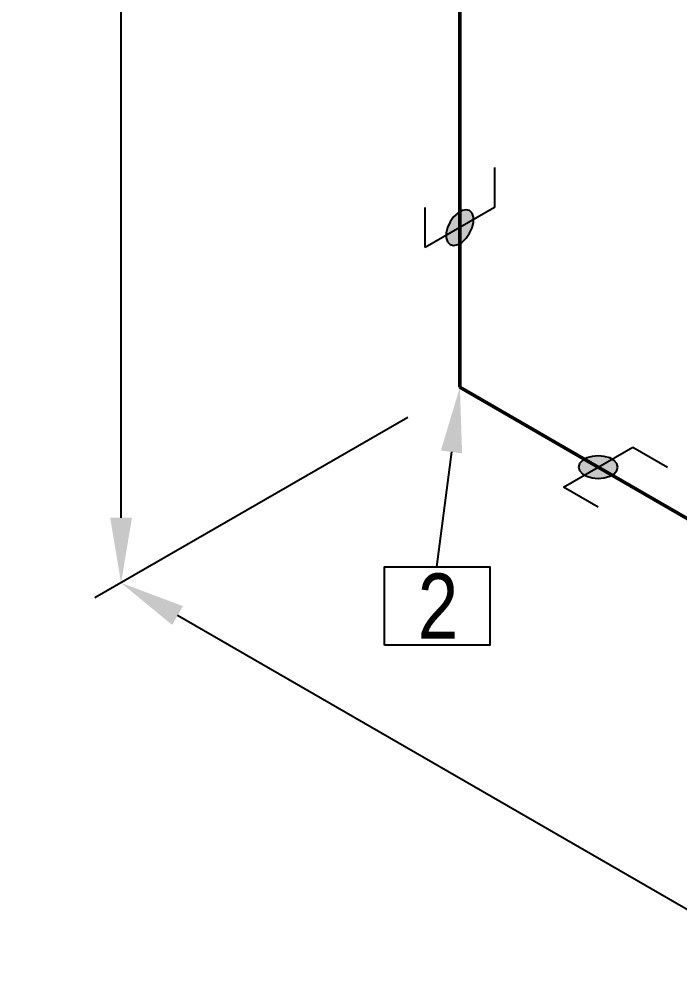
# Model space of a CAD drawing. Header units: millimetres. Extents: x 0 to 594, y 0 to 420.
# Drawn here: x 144 to 169.33, y 173.28 to 210 of the extents above; entities that cross this region are included whole.
import ezdxf
from ezdxf import colors
from ezdxf.entities.mleader import LeaderData, LeaderLine
from ezdxf.enums import TextEntityAlignment as Align
from ezdxf.math import Vec2, Vec3

# ---------------------------------------------------------------- set-up
doc = ezdxf.new("R2010")
doc.units = ezdxf.units.MM
doc.header["$LTSCALE"] = 0.25
for name, color, linetype in [('용접', 1, 'Continuous'), ('주석', 7, 'Continuous'), ('치수', 1, 'Continuous')]:
    doc.layers.add(name, color=color, linetype=linetype)
doc.layers.add('파이프 작은 보어', color=30, linetype='Continuous', lineweight=50)
doc.styles.add('AdskIsoAnnotation', font='arial.ttf', dxfattribs={"width": 0.8, "height": 1})
doc.styles.add('AdskIsoMetric', font='arial.ttf', dxfattribs={"width": 0.8, "height": 2.5})
doc.styles.add('AdskIsoMetric-30', font='arial.ttf', dxfattribs={"width": 0.8, "height": 2.5})
doc.styles.add('AdskIsoMetric30', font='arial.ttf', dxfattribs={"width": 0.8, "oblique": 30, "height": 2.5})
doc.styles.get("Standard").update_dxf_attribs({"font": 'arial.ttf'})
doc.dimstyles.new('AdskIsoMetric', dxfattribs={"dimtxt": 2.5, "dimasz": 2.5, "dimexe": 1, "dimexo": 2, "dimgap": 0.8, "dimtad": 1, "dimdec": 0, "dimrnd": 1, "dimzin": 0, "dimdsep": 46, "dimtxsty": 'AdskIsoMetric', "dimcen": 0, "dimclrt": 7, "dimadec": 0, "dimazin": 0, "dimtfac": 1, "dimtdec": 0, "dimtmove": 1, "dimatfit": 3, "dimfxl": 0, "dimfrac": 2, "dimtolj": 1, "dimtzin": 0, "dimarcsym": 0})

# ---------------------------------------------------------------- blocks, each defined once
blk = doc.blocks.new('*D26')
at = {"layer": 'Defpoints', "color": 0}
for p in [(160.895, 346.158), (147.904, 338.658), (160.895, 195.886)]:
    blk.add_point(p, dxfattribs=at)
at = {"layer": '치수', "color": 0, "lineweight": -2}
for p, q in [((158.895, 345.004), (146.904, 338.081)), ((147.904, 190.886), (147.904, 336.158)), ((158.895, 194.732), (146.904, 187.809))]:
    blk.add_line(p, q, dxfattribs=at)
at = {"layer": '치수', "color": 0}
for points in [[(147.487, 336.158), (148.321, 336.158), (147.904, 338.658)], [(147.487, 190.886), (148.321, 190.886), (147.904, 188.386)]]:
    blk.add_solid(points, dxfattribs=at)
at = {"layer": '치수', "color": 7, "insert": (145.638, 262.214), "char_height": 2.5, "attachment_point": 5, "rotation": 90, "style": 'AdskIsoMetric-30'}
blk.add_mtext('\\A1;4429', dxfattribs=at)
blk = doc.blocks.new('*D27')
at = {"layer": 'Defpoints', "color": 0}
for p in [(160.895, 195.886), (147.904, 188.386), (324.377, 101.5)]:
    blk.add_point(p, dxfattribs=at)
at = {"layer": '치수', "color": 0, "lineweight": -2}
for p, q in [((158.895, 194.732), (146.904, 187.809)), ((309.222, 95.25), (150.069, 187.136)), ((322.377, 100.345), (310.387, 93.422))]:
    blk.add_line(p, q, dxfattribs=at)
at = {"layer": '치수', "color": 0}
for points in [[(150.278, 187.497), (149.861, 186.776), (147.904, 188.386)], [(309.43, 95.61), (309.014, 94.889), (311.387, 94)]]:
    blk.add_solid(points, dxfattribs=at)
at = {"layer": '치수', "color": 7, "insert": (231.912, 142.501), "char_height": 2.5, "attachment_point": 5, "rotation": 330, "style": 'AdskIsoMetric30'}
blk.add_mtext('\\A1;1090', dxfattribs=at)
blk = doc.blocks.new('엘보우-1-Iso2DSkew90')
at = {"color": 0, "linetype": 'ByBlock', "lineweight": -2, "extrusion": (0.707107, 0.408248, -0.57735)}
for p, q in [((0, 0), (0, 6.124)), ((0, 0), (0, 0)), ((5.303, -3.062), (0, 0))]:
    blk.add_line(p, q, dxfattribs=at)
blk = doc.blocks.new('SocketWeld-1-IsoLeft')
blk.add_hatch(color=256).paths.add_polyline_path([(-0.0294, -0.0234), (-0.0291, -0.0234), (-0.0288, -0.0235), (-0.0285, -0.0236), (-0.0283, -0.0237), (-0.028, -0.0238), (-0.0277, -0.0239), (-0.0274, -0.0239), (-0.0271, -0.024), (-0.0268, -0.0241), (-0.0265, -0.0242), (-0.0263, -0.0243), (-0.026, -0.0244), (-0.0257, -0.0244), (-0.0254, -0.0245), (-0.0251, -0.0246), (-0.0248, -0.0247), (-0.0246, -0.0248), (-0.0243, -0.0249), (-0.024, -0.0249), (-0.0237, -0.025), (-0.0234, -0.0251), (-0.0231, -0.0252), (-0.0228, -0.0253), (-0.0226, -0.0254), (-0.0223, -0.0254), (-0.022, -0.0255), (-0.0217, -0.0256), (-0.0214, -0.0257), (-0.0211, -0.0258), (-0.0209, -0.0259), (-0.0206, -0.0259), (-0.0203, -0.026), (-0.02, -0.0261), (-0.0197, -0.0262), (-0.0194, -0.0263), (-0.0191, -0.0264), (-0.0189, -0.0265), (-0.0186, -0.0265), (-0.0183, -0.0266), (-0.018, -0.0267), (-0.0177, -0.0268), (-0.0174, -0.0269), (-0.0172, -0.027), (-0.0169, -0.027), (-0.0166, -0.0271), (-0.0163, -0.0272), (-0.016, -0.0273), (-0.0157, -0.0274), (-0.0155, -0.0275), (-0.0155, -0.0275), (-0.0151, -0.0275), (-0.0148, -0.0275), (-0.0145, -0.0275), (-0.0142, -0.0276), (-0.0139, -0.0276), (-0.0136, -0.0276), (-0.0132, -0.0277), (-0.0129, -0.0277), (-0.0126, -0.0277), (-0.0123, -0.0277), (-0.012, -0.0278), (-0.0117, -0.0278), (-0.0114, -0.0278), (-0.011, -0.0279), (-0.0107, -0.0279), (-0.0104, -0.0279), (-0.0101, -0.0279), (-0.0098, -0.028), (-0.0095, -0.028), (-0.0091, -0.028), (-0.0088, -0.0281), (-0.0085, -0.0281), (-0.0082, -0.0281), (-0.0079, -0.0281), (-0.0076, -0.0282), (-0.0073, -0.0282), (-0.0069, -0.0282), (-0.0066, -0.0283), (-0.0063, -0.0283), (-0.006, -0.0283), (-0.0057, -0.0283), (-0.0054, -0.0284), (-0.005, -0.0284), (-0.0047, -0.0284), (-0.0044, -0.0285), (-0.0041, -0.0285), (-0.0038, -0.0285), (-0.0035, -0.0286), (-0.0032, -0.0286), (-0.0028, -0.0286), (-0.0025, -0.0286), (-0.0022, -0.0287), (-0.0019, -0.0287), (-0.0016, -0.0287), (-0.0013, -0.0288), (-0.0009, -0.0288), (-0.0006, -0.0288), (-0.0003, -0.0288), (0, -0.0289), (0, -0.0289), (0.0003, -0.0288), (0.0006, -0.0288), (0.0009, -0.0288), (0.0013, -0.0288), (0.0016, -0.0287), (0.0019, -0.0287), (0.0022, -0.0287), (0.0025, -0.0286), (0.0028, -0.0286), (0.0032, -0.0286), (0.0035, -0.0286), (0.0038, -0.0285), (0.0041, -0.0285), (0.0044, -0.0285), (0.0047, -0.0284), (0.005, -0.0284), (0.0054, -0.0284), (0.0057, -0.0283), (0.006, -0.0283), (0.0063, -0.0283), (0.0066, -0.0283), (0.0069, -0.0282), (0.0073, -0.0282), (0.0076, -0.0282), (0.0079, -0.0281), (0.0082, -0.0281), (0.0085, -0.0281), (0.0088, -0.0281), (0.0091, -0.028), (0.0095, -0.028), (0.0098, -0.028), (0.0101, -0.0279), (0.0104, -0.0279), (0.0107, -0.0279), (0.011, -0.0279), (0.0114, -0.0278), (0.0117, -0.0278), (0.012, -0.0278), (0.0123, -0.0277), (0.0126, -0.0277), (0.0129, -0.0277), (0.0132, -0.0277), (0.0136, -0.0276), (0.0139, -0.0276), (0.0142, -0.0276), (0.0145, -0.0275), (0.0148, -0.0275), (0.0151, -0.0275), (0.0155, -0.0275), (0.0155, -0.0275), (0.0157, -0.0274), (0.016, -0.0273), (0.0163, -0.0272), (0.0166, -0.0271), (0.0169, -0.027), (0.0172, -0.027), (0.0174, -0.0269), (0.0177, -0.0268), (0.018, -0.0267), (0.0183, -0.0266), (0.0186, -0.0265), (0.0189, -0.0265), (0.0191, -0.0264), (0.0194, -0.0263), (0.0197, -0.0262), (0.02, -0.0261), (0.0203, -0.026), (0.0206, -0.0259), (0.0209, -0.0259), (0.0211, -0.0258), (0.0214, -0.0257), (0.0217, -0.0256), (0.022, -0.0255), (0.0223, -0.0254), (0.0226, -0.0254), (0.0228, -0.0253), (0.0231, -0.0252), (0.0234, -0.0251), (0.0237, -0.025), (0.024, -0.0249), (0.0243, -0.0249), (0.0246, -0.0248), (0.0248, -0.0247), (0.0251, -0.0246), (0.0254, -0.0245), (0.0257, -0.0244), (0.026, -0.0244), (0.0263, -0.0243), (0.0265, -0.0242), (0.0268, -0.0241), (0.0271, -0.024), (0.0274, -0.0239), (0.0277, -0.0239), (0.028, -0.0238), (0.0283, -0.0237), (0.0285, -0.0236), (0.0288, -0.0235), (0.0291, -0.0234), (0.0294, -0.0234), (0.0294, -0.0234), (0.0296, -0.0232), (0.0298, -0.0231), (0.0301, -0.023), (0.0303, -0.0228), (0.0305, -0.0227), (0.0307, -0.0226), (0.031, -0.0224), (0.0312, -0.0223), (0.0314, -0.0222), (0.0316, -0.0221), (0.0319, -0.0219), (0.0321, -0.0218), (0.0323, -0.0217), (0.0325, -0.0215), (0.0328, -0.0214), (0.033, -0.0213), (0.0332, -0.0211), (0.0335, -0.021), (0.0337, -0.0209), (0.0339, -0.0207), (0.0341, -0.0206), (0.0344, -0.0205), (0.0346, -0.0204), (0.0348, -0.0202), (0.035, -0.0201), (0.0353, -0.02), (0.0355, -0.0198), (0.0357, -0.0197), (0.0359, -0.0196), (0.0362, -0.0194), (0.0364, -0.0193), (0.0366, -0.0192), (0.0368, -0.0191), (0.0371, -0.0189), (0.0373, -0.0188), (0.0375, -0.0187), (0.0377, -0.0185), (0.038, -0.0184), (0.0382, -0.0183), (0.0384, -0.0181), (0.0386, -0.018), (0.0389, -0.0179), (0.0391, -0.0177), (0.0393, -0.0176), (0.0395, -0.0175), (0.0398, -0.0174), (0.04, -0.0172), (0.0402, -0.0171), (0.0405, -0.017), (0.0405, -0.017), (0.0406, -0.0168), (0.0407, -0.0166), (0.0409, -0.0165), (0.041, -0.0163), (0.0412, -0.0161), (0.0413, -0.016), (0.0415, -0.0158), (0.0416, -0.0157), (0.0418, -0.0155), (0.0419, -0.0153), (0.042, -0.0152), (0.0422, -0.015), (0.0423, -0.0148), (0.0425, -0.0147), (0.0426, -0.0145), (0.0428, -0.0143), (0.0429, -0.0142), (0.0431, -0.014), (0.0432, -0.0138), (0.0433, -0.0137), (0.0435, -0.0135), (0.0436, -0.0134), (0.0438, -0.0132), (0.0439, -0.013), (0.0441, -0.0129), (0.0442, -0.0127), (0.0444, -0.0125), (0.0445, -0.0124), (0.0447, -0.0122), (0.0448, -0.012), (0.0449, -0.0119), (0.0451, -0.0117), (0.0452, -0.0115), (0.0454, -0.0114), (0.0455, -0.0112), (0.0457, -0.0111), (0.0458, -0.0109), (0.046, -0.0107), (0.0461, -0.0106), (0.0462, -0.0104), (0.0464, -0.0102), (0.0465, -0.0101), (0.0467, -0.0099), (0.0468, -0.0097), (0.047, -0.0096), (0.0471, -0.0094), (0.0473, -0.0092), (0.0474, -0.0091), (0.0476, -0.0089), (0.0476, -0.0089), (0.0476, -0.0087), (0.0477, -0.0086), (0.0477, -0.0084), (0.0478, -0.0082), (0.0478, -0.008), (0.0479, -0.0078), (0.0479, -0.0076), (0.048, -0.0075), (0.048, -0.0073), (0.0481, -0.0071), (0.0481, -0.0069), (0.0482, -0.0067), (0.0482, -0.0066), (0.0483, -0.0064), (0.0483, -0.0062), (0.0484, -0.006), (0.0484, -0.0058), (0.0485, -0.0056), (0.0485, -0.0055), (0.0486, -0.0053), (0.0486, -0.0051), (0.0487, -0.0049), (0.0487, -0.0047), (0.0488, -0.0046), (0.0488, -0.0044), (0.0489, -0.0042), (0.0489, -0.004), (0.049, -0.0038), (0.049, -0.0036), (0.0491, -0.0035), (0.0491, -0.0033), (0.0492, -0.0031), (0.0492, -0.0029), (0.0493, -0.0027), (0.0493, -0.0025), (0.0494, -0.0024), (0.0494, -0.0022), (0.0495, -0.002), (0.0495, -0.0018), (0.0496, -0.0016), (0.0496, -0.0015), (0.0497, -0.0013), (0.0497, -0.0011), (0.0498, -0.0009), (0.0498, -0.0007), (0.0499, -0.0005), (0.0499, -0.0004), (0.05, -0.0002), (0.05, 0), (0.05, 0), (0.05, 0.0002), (0.0499, 0.0004), (0.0499, 0.0005), (0.0498, 0.0007), (0.0498, 0.0009), (0.0497, 0.0011), (0.0497, 0.0013), (0.0496, 0.0015), (0.0496, 0.0016), (0.0495, 0.0018), (0.0495, 0.002), (0.0494, 0.0022), (0.0494, 0.0024), (0.0493, 0.0025), (0.0493, 0.0027), (0.0492, 0.0029), (0.0492, 0.0031), (0.0491, 0.0033), (0.0491, 0.0035), (0.049, 0.0036), (0.049, 0.0038), (0.0489, 0.004), (0.0489, 0.0042), (0.0488, 0.0044), (0.0488, 0.0046), (0.0487, 0.0047), (0.0487, 0.0049), (0.0486, 0.0051), (0.0486, 0.0053), (0.0485, 0.0055), (0.0485, 0.0056), (0.0484, 0.0058), (0.0484, 0.006), (0.0483, 0.0062), (0.0483, 0.0064), (0.0482, 0.0066), (0.0482, 0.0067), (0.0481, 0.0069), (0.0481, 0.0071), (0.048, 0.0073), (0.048, 0.0075), (0.0479, 0.0076), (0.0479, 0.0078), (0.0478, 0.008), (0.0478, 0.0082), (0.0477, 0.0084), (0.0477, 0.0086), (0.0476, 0.0087), (0.0476, 0.0089), (0.0476, 0.0089), (0.0474, 0.0091), (0.0473, 0.0092), (0.0471, 0.0094), (0.047, 0.0096), (0.0468, 0.0097), (0.0467, 0.0099), (0.0465, 0.0101), (0.0464, 0.0102), (0.0462, 0.0104), (0.0461, 0.0106), (0.046, 0.0107), (0.0458, 0.0109), (0.0457, 0.0111), (0.0455, 0.0112), (0.0454, 0.0114), (0.0452, 0.0115), (0.0451, 0.0117), (0.0449, 0.0119), (0.0448, 0.012), (0.0447, 0.0122), (0.0445, 0.0124), (0.0444, 0.0125), (0.0442, 0.0127), (0.0441, 0.0129), (0.0439, 0.013), (0.0438, 0.0132), (0.0436, 0.0134), (0.0435, 0.0135), (0.0433, 0.0137), (0.0432, 0.0138), (0.0431, 0.014), (0.0429, 0.0142), (0.0428, 0.0143), (0.0426, 0.0145), (0.0425, 0.0147), (0.0423, 0.0148), (0.0422, 0.015), (0.042, 0.0152), (0.0419, 0.0153), (0.0418, 0.0155), (0.0416, 0.0157), (0.0415, 0.0158), (0.0413, 0.016), (0.0412, 0.0161), (0.041, 0.0163), (0.0409, 0.0165), (0.0407, 0.0166), (0.0406, 0.0168), (0.0405, 0.017), (0.0405, 0.017), (0.0402, 0.0171), (0.04, 0.0172), (0.0398, 0.0174), (0.0395, 0.0175), (0.0393, 0.0176), (0.0391, 0.0177), (0.0389, 0.0179), (0.0386, 0.018), (0.0384, 0.0181), (0.0382, 0.0183), (0.038, 0.0184), (0.0377, 0.0185), (0.0375, 0.0187), (0.0373, 0.0188), (0.0371, 0.0189), (0.0368, 0.0191), (0.0366, 0.0192), (0.0364, 0.0193), (0.0362, 0.0194), (0.0359, 0.0196), (0.0357, 0.0197), (0.0355, 0.0198), (0.0353, 0.02), (0.035, 0.0201), (0.0348, 0.0202), (0.0346, 0.0204), (0.0344, 0.0205), (0.0341, 0.0206), (0.0339, 0.0207), (0.0337, 0.0209), (0.0335, 0.021), (0.0332, 0.0211), (0.033, 0.0213), (0.0328, 0.0214), (0.0325, 0.0215), (0.0323, 0.0217), (0.0321, 0.0218), (0.0319, 0.0219), (0.0316, 0.0221), (0.0314, 0.0222), (0.0312, 0.0223), (0.031, 0.0224), (0.0307, 0.0226), (0.0305, 0.0227), (0.0303, 0.0228), (0.0301, 0.023), (0.0298, 0.0231), (0.0296, 0.0232), (0.0294, 0.0234), (0.0294, 0.0234), (0.0291, 0.0234), (0.0288, 0.0235), (0.0285, 0.0236), (0.0283, 0.0237), (0.028, 0.0238), (0.0277, 0.0239), (0.0274, 0.0239), (0.0271, 0.024), (0.0268, 0.0241), (0.0265, 0.0242), (0.0263, 0.0243), (0.026, 0.0244), (0.0257, 0.0244), (0.0254, 0.0245), (0.0251, 0.0246), (0.0248, 0.0247), (0.0246, 0.0248), (0.0243, 0.0249), (0.024, 0.0249), (0.0237, 0.025), (0.0234, 0.0251), (0.0231, 0.0252), (0.0228, 0.0253), (0.0226, 0.0254), (0.0223, 0.0254), (0.022, 0.0255), (0.0217, 0.0256), (0.0214, 0.0257), (0.0211, 0.0258), (0.0209, 0.0259), (0.0206, 0.0259), (0.0203, 0.026), (0.02, 0.0261), (0.0197, 0.0262), (0.0194, 0.0263), (0.0191, 0.0264), (0.0189, 0.0265), (0.0186, 0.0265), (0.0183, 0.0266), (0.018, 0.0267), (0.0177, 0.0268), (0.0174, 0.0269), (0.0172, 0.027), (0.0169, 0.027), (0.0166, 0.0271), (0.0163, 0.0272), (0.016, 0.0273), (0.0157, 0.0274), (0.0155, 0.0275), (0.0155, 0.0275), (0.0151, 0.0275), (0.0148, 0.0275), (0.0145, 0.0275), (0.0142, 0.0276), (0.0139, 0.0276), (0.0136, 0.0276), (0.0132, 0.0277), (0.0129, 0.0277), (0.0126, 0.0277), (0.0123, 0.0277), (0.012, 0.0278), (0.0117, 0.0278), (0.0114, 0.0278), (0.011, 0.0279), (0.0107, 0.0279), (0.0104, 0.0279), (0.0101, 0.0279), (0.0098, 0.028), (0.0095, 0.028), (0.0091, 0.028), (0.0088, 0.0281), (0.0085, 0.0281), (0.0082, 0.0281), (0.0079, 0.0281), (0.0076, 0.0282), (0.0073, 0.0282), (0.0069, 0.0282), (0.0066, 0.0283), (0.0063, 0.0283), (0.006, 0.0283), (0.0057, 0.0283), (0.0054, 0.0284), (0.005, 0.0284), (0.0047, 0.0284), (0.0044, 0.0285), (0.0041, 0.0285), (0.0038, 0.0285), (0.0035, 0.0286), (0.0032, 0.0286), (0.0028, 0.0286), (0.0025, 0.0286), (0.0022, 0.0287), (0.0019, 0.0287), (0.0016, 0.0287), (0.0013, 0.0288), (0.0009, 0.0288), (0.0006, 0.0288), (0.0003, 0.0288), (0, 0.0289), (0, 0.0289), (-0.0003, 0.0288), (-0.0006, 0.0288), (-0.0009, 0.0288), (-0.0013, 0.0288), (-0.0016, 0.0287), (-0.0019, 0.0287), (-0.0022, 0.0287), (-0.0025, 0.0286), (-0.0028, 0.0286), (-0.0032, 0.0286), (-0.0035, 0.0286), (-0.0038, 0.0285), (-0.0041, 0.0285), (-0.0044, 0.0285), (-0.0047, 0.0284), (-0.005, 0.0284), (-0.0054, 0.0284), (-0.0057, 0.0283), (-0.006, 0.0283), (-0.0063, 0.0283), (-0.0066, 0.0283), (-0.0069, 0.0282), (-0.0073, 0.0282), (-0.0076, 0.0282), (-0.0079, 0.0281), (-0.0082, 0.0281), (-0.0085, 0.0281), (-0.0088, 0.0281), (-0.0091, 0.028), (-0.0095, 0.028), (-0.0098, 0.028), (-0.0101, 0.0279), (-0.0104, 0.0279), (-0.0107, 0.0279), (-0.011, 0.0279), (-0.0114, 0.0278), (-0.0117, 0.0278), (-0.012, 0.0278), (-0.0123, 0.0277), (-0.0126, 0.0277), (-0.0129, 0.0277), (-0.0132, 0.0277), (-0.0136, 0.0276), (-0.0139, 0.0276), (-0.0142, 0.0276), (-0.0145, 0.0275), (-0.0148, 0.0275), (-0.0151, 0.0275), (-0.0155, 0.0275), (-0.0155, 0.0275), (-0.0157, 0.0274), (-0.016, 0.0273), (-0.0163, 0.0272), (-0.0166, 0.0271), (-0.0169, 0.027), (-0.0172, 0.027), (-0.0174, 0.0269), (-0.0177, 0.0268), (-0.018, 0.0267), (-0.0183, 0.0266), (-0.0186, 0.0265), (-0.0189, 0.0265), (-0.0191, 0.0264), (-0.0194, 0.0263), (-0.0197, 0.0262), (-0.02, 0.0261), (-0.0203, 0.026), (-0.0206, 0.0259), (-0.0209, 0.0259), (-0.0211, 0.0258), (-0.0214, 0.0257), (-0.0217, 0.0256), (-0.022, 0.0255), (-0.0223, 0.0254), (-0.0226, 0.0254), (-0.0228, 0.0253), (-0.0231, 0.0252), (-0.0234, 0.0251), (-0.0237, 0.025), (-0.024, 0.0249), (-0.0243, 0.0249), (-0.0246, 0.0248), (-0.0248, 0.0247), (-0.0251, 0.0246), (-0.0254, 0.0245), (-0.0257, 0.0244), (-0.026, 0.0244), (-0.0263, 0.0243), (-0.0265, 0.0242), (-0.0268, 0.0241), (-0.0271, 0.024), (-0.0274, 0.0239), (-0.0277, 0.0239), (-0.028, 0.0238), (-0.0283, 0.0237), (-0.0285, 0.0236), (-0.0288, 0.0235), (-0.0291, 0.0234), (-0.0294, 0.0234), (-0.0294, 0.0234), (-0.0296, 0.0232), (-0.0298, 0.0231), (-0.0301, 0.023), (-0.0303, 0.0228), (-0.0305, 0.0227), (-0.0307, 0.0226), (-0.031, 0.0224), (-0.0312, 0.0223), (-0.0314, 0.0222), (-0.0316, 0.0221), (-0.0319, 0.0219), (-0.0321, 0.0218), (-0.0323, 0.0217), (-0.0325, 0.0215), (-0.0328, 0.0214), (-0.033, 0.0213), (-0.0332, 0.0211), (-0.0335, 0.021), (-0.0337, 0.0209), (-0.0339, 0.0207), (-0.0341, 0.0206), (-0.0344, 0.0205), (-0.0346, 0.0204), (-0.0348, 0.0202), (-0.035, 0.0201), (-0.0353, 0.02), (-0.0355, 0.0198), (-0.0357, 0.0197), (-0.0359, 0.0196), (-0.0362, 0.0194), (-0.0364, 0.0193), (-0.0366, 0.0192), (-0.0368, 0.0191), (-0.0371, 0.0189), (-0.0373, 0.0188), (-0.0375, 0.0187), (-0.0377, 0.0185), (-0.038, 0.0184), (-0.0382, 0.0183), (-0.0384, 0.0181), (-0.0386, 0.018), (-0.0389, 0.0179), (-0.0391, 0.0177), (-0.0393, 0.0176), (-0.0395, 0.0175), (-0.0398, 0.0174), (-0.04, 0.0172), (-0.0402, 0.0171), (-0.0405, 0.017), (-0.0405, 0.017), (-0.0406, 0.0168), (-0.0407, 0.0166), (-0.0409, 0.0165), (-0.041, 0.0163), (-0.0412, 0.0161), (-0.0413, 0.016), (-0.0415, 0.0158), (-0.0416, 0.0157), (-0.0418, 0.0155), (-0.0419, 0.0153), (-0.042, 0.0152), (-0.0422, 0.015), (-0.0423, 0.0148), (-0.0425, 0.0147), (-0.0426, 0.0145), (-0.0428, 0.0143), (-0.0429, 0.0142), (-0.0431, 0.014), (-0.0432, 0.0138), (-0.0433, 0.0137), (-0.0435, 0.0135), (-0.0436, 0.0134), (-0.0438, 0.0132), (-0.0439, 0.013), (-0.0441, 0.0129), (-0.0442, 0.0127), (-0.0444, 0.0125), (-0.0445, 0.0124), (-0.0447, 0.0122), (-0.0448, 0.012), (-0.0449, 0.0119), (-0.0451, 0.0117), (-0.0452, 0.0115), (-0.0454, 0.0114), (-0.0455, 0.0112), (-0.0457, 0.0111), (-0.0458, 0.0109), (-0.046, 0.0107), (-0.0461, 0.0106), (-0.0462, 0.0104), (-0.0464, 0.0102), (-0.0465, 0.0101), (-0.0467, 0.0099), (-0.0468, 0.0097), (-0.047, 0.0096), (-0.0471, 0.0094), (-0.0473, 0.0092), (-0.0474, 0.0091), (-0.0476, 0.0089), (-0.0476, 0.0089), (-0.0476, 0.0087), (-0.0477, 0.0086), (-0.0477, 0.0084), (-0.0478, 0.0082), (-0.0478, 0.008), (-0.0479, 0.0078), (-0.0479, 0.0076), (-0.048, 0.0075), (-0.048, 0.0073), (-0.0481, 0.0071), (-0.0481, 0.0069), (-0.0482, 0.0067), (-0.0482, 0.0066), (-0.0483, 0.0064), (-0.0483, 0.0062), (-0.0484, 0.006), (-0.0484, 0.0058), (-0.0485, 0.0056), (-0.0485, 0.0055), (-0.0486, 0.0053), (-0.0486, 0.0051), (-0.0487, 0.0049), (-0.0487, 0.0047), (-0.0488, 0.0046), (-0.0488, 0.0044), (-0.0489, 0.0042), (-0.0489, 0.004), (-0.049, 0.0038), (-0.049, 0.0036), (-0.0491, 0.0035), (-0.0491, 0.0033), (-0.0492, 0.0031), (-0.0492, 0.0029), (-0.0493, 0.0027), (-0.0493, 0.0025), (-0.0494, 0.0024), (-0.0494, 0.0022), (-0.0495, 0.002), (-0.0495, 0.0018), (-0.0496, 0.0016), (-0.0496, 0.0015), (-0.0497, 0.0013), (-0.0497, 0.0011), (-0.0498, 0.0009), (-0.0498, 0.0007), (-0.0499, 0.0005), (-0.0499, 0.0004), (-0.05, 0.0002), (-0.05, 0), (-0.05, 0), (-0.05, -0.0002), (-0.0499, -0.0004), (-0.0499, -0.0005), (-0.0498, -0.0007), (-0.0498, -0.0009), (-0.0497, -0.0011), (-0.0497, -0.0013), (-0.0496, -0.0015), (-0.0496, -0.0016), (-0.0495, -0.0018), (-0.0495, -0.002), (-0.0494, -0.0022), (-0.0494, -0.0024), (-0.0493, -0.0025), (-0.0493, -0.0027), (-0.0492, -0.0029), (-0.0492, -0.0031), (-0.0491, -0.0033), (-0.0491, -0.0035), (-0.049, -0.0036), (-0.049, -0.0038), (-0.0489, -0.004), (-0.0489, -0.0042), (-0.0488, -0.0044), (-0.0488, -0.0046), (-0.0487, -0.0047), (-0.0487, -0.0049), (-0.0486, -0.0051), (-0.0486, -0.0053), (-0.0485, -0.0055), (-0.0485, -0.0056), (-0.0484, -0.0058), (-0.0484, -0.006), (-0.0483, -0.0062), (-0.0483, -0.0064), (-0.0482, -0.0066), (-0.0482, -0.0067), (-0.0481, -0.0069), (-0.0481, -0.0071), (-0.048, -0.0073), (-0.048, -0.0075), (-0.0479, -0.0076), (-0.0479, -0.0078), (-0.0478, -0.008), (-0.0478, -0.0082), (-0.0477, -0.0084), (-0.0477, -0.0086), (-0.0476, -0.0087), (-0.0476, -0.0089), (-0.0476, -0.0089), (-0.0474, -0.0091), (-0.0473, -0.0092), (-0.0471, -0.0094), (-0.047, -0.0096), (-0.0468, -0.0097), (-0.0467, -0.0099), (-0.0465, -0.0101), (-0.0464, -0.0102), (-0.0462, -0.0104), (-0.0461, -0.0106), (-0.046, -0.0107), (-0.0458, -0.0109), (-0.0457, -0.0111), (-0.0455, -0.0112), (-0.0454, -0.0114), (-0.0452, -0.0115), (-0.0451, -0.0117), (-0.0449, -0.0119), (-0.0448, -0.012), (-0.0447, -0.0122), (-0.0445, -0.0124), (-0.0444, -0.0125), (-0.0442, -0.0127), (-0.0441, -0.0129), (-0.0439, -0.013), (-0.0438, -0.0132), (-0.0436, -0.0134), (-0.0435, -0.0135), (-0.0433, -0.0137), (-0.0432, -0.0138), (-0.0431, -0.014), (-0.0429, -0.0142), (-0.0428, -0.0143), (-0.0426, -0.0145), (-0.0425, -0.0147), (-0.0423, -0.0148), (-0.0422, -0.015), (-0.042, -0.0152), (-0.0419, -0.0153), (-0.0418, -0.0155), (-0.0416, -0.0157), (-0.0415, -0.0158), (-0.0413, -0.016), (-0.0412, -0.0161), (-0.041, -0.0163), (-0.0409, -0.0165), (-0.0407, -0.0166), (-0.0406, -0.0168), (-0.0405, -0.017), (-0.0405, -0.017), (-0.0402, -0.0171), (-0.04, -0.0172), (-0.0398, -0.0174), (-0.0395, -0.0175), (-0.0393, -0.0176), (-0.0391, -0.0177), (-0.0389, -0.0179), (-0.0386, -0.018), (-0.0384, -0.0181), (-0.0382, -0.0183), (-0.038, -0.0184), (-0.0377, -0.0185), (-0.0375, -0.0187), (-0.0373, -0.0188), (-0.0371, -0.0189), (-0.0368, -0.0191), (-0.0366, -0.0192), (-0.0364, -0.0193), (-0.0362, -0.0194), (-0.0359, -0.0196), (-0.0357, -0.0197), (-0.0355, -0.0198), (-0.0353, -0.02), (-0.035, -0.0201), (-0.0348, -0.0202), (-0.0346, -0.0204), (-0.0344, -0.0205), (-0.0341, -0.0206), (-0.0339, -0.0207), (-0.0337, -0.0209), (-0.0335, -0.021), (-0.0332, -0.0211), (-0.033, -0.0213), (-0.0328, -0.0214), (-0.0325, -0.0215), (-0.0323, -0.0217), (-0.0321, -0.0218), (-0.0319, -0.0219), (-0.0316, -0.0221), (-0.0314, -0.0222), (-0.0312, -0.0223), (-0.031, -0.0224), (-0.0307, -0.0226), (-0.0305, -0.0227), (-0.0303, -0.0228), (-0.0301, -0.023), (-0.0298, -0.0231), (-0.0296, -0.0232)], flags=0)
at = {"color": 0, "linetype": 'ByBlock', "lineweight": -2, "extrusion": (0, 0.816497, 0.57735)}
for p, q in [((0, 0.1021), (0.0884, 0.051)), ((0.0884, 0.051), (-0.0884, -0.051)), ((-0.0155, 0.0275), (-0.0294, 0.0234)), ((0, 0.0289), (-0.0155, 0.0275)), ((0.0155, 0.0275), (0, 0.0289)), ((0.0294, 0.0234), (0.0155, 0.0275)), ((-0.0476, 0.0089), (-0.05, 0)), ((-0.05, 0), (-0.0476, -0.0089)), ((-0.0405, 0.017), (-0.0476, 0.0089)), ((-0.0294, 0.0234), (-0.0405, 0.017)), ((0.0405, 0.017), (0.0294, 0.0234)), ((0.0476, 0.0089), (0.0405, 0.017)), ((0.05, 0), (0.0476, 0.0089)), ((0.0476, -0.0089), (0.05, 0)), ((-0.0884, -0.051), (-0.1768, 0)), ((-0.0476, -0.0089), (-0.0405, -0.017)), ((-0.0405, -0.017), (-0.0294, -0.0234)), ((-0.0294, -0.0234), (-0.0155, -0.0275)), ((0.0155, -0.0275), (0.0294, -0.0234)), ((0.0294, -0.0234), (0.0405, -0.017)), ((0.0405, -0.017), (0.0476, -0.0089)), ((-0.0155, -0.0275), (0, -0.0289)), ((0, -0.0289), (0.0155, -0.0275))]:
    blk.add_line(p, q, dxfattribs=at)
blk = doc.blocks.new('SocketWeld-2-IsoRight')
blk.add_hatch(color=256).paths.add_polyline_path([(0.0055, -0.0435), (0.0057, -0.0436), (0.006, -0.0436), (0.0062, -0.0436), (0.0064, -0.0437), (0.0066, -0.0437), (0.0068, -0.0438), (0.007, -0.0438), (0.0072, -0.0439), (0.0075, -0.0439), (0.0077, -0.0439), (0.0079, -0.044), (0.0081, -0.044), (0.0083, -0.0441), (0.0085, -0.0441), (0.0088, -0.0442), (0.009, -0.0442), (0.0092, -0.0443), (0.0094, -0.0443), (0.0096, -0.0443), (0.0098, -0.0444), (0.01, -0.0444), (0.0103, -0.0445), (0.0105, -0.0445), (0.0107, -0.0446), (0.0109, -0.0446), (0.0111, -0.0446), (0.0113, -0.0447), (0.0115, -0.0447), (0.0118, -0.0448), (0.012, -0.0448), (0.0122, -0.0449), (0.0124, -0.0449), (0.0126, -0.0449), (0.0128, -0.045), (0.013, -0.045), (0.0133, -0.0451), (0.0135, -0.0451), (0.0137, -0.0452), (0.0139, -0.0452), (0.0141, -0.0453), (0.0143, -0.0453), (0.0145, -0.0453), (0.0148, -0.0454), (0.015, -0.0454), (0.0152, -0.0455), (0.0154, -0.0455), (0.0156, -0.0456), (0.0158, -0.0456), (0.0161, -0.0456), (0.0161, -0.0456), (0.0162, -0.0456), (0.0164, -0.0455), (0.0166, -0.0455), (0.0168, -0.0455), (0.017, -0.0454), (0.0171, -0.0454), (0.0173, -0.0453), (0.0175, -0.0453), (0.0177, -0.0452), (0.0179, -0.0452), (0.0181, -0.0451), (0.0182, -0.0451), (0.0184, -0.045), (0.0186, -0.045), (0.0188, -0.0449), (0.019, -0.0449), (0.0192, -0.0448), (0.0193, -0.0448), (0.0195, -0.0447), (0.0197, -0.0447), (0.0199, -0.0446), (0.0201, -0.0446), (0.0203, -0.0445), (0.0204, -0.0445), (0.0206, -0.0444), (0.0208, -0.0444), (0.021, -0.0444), (0.0212, -0.0443), (0.0213, -0.0443), (0.0215, -0.0442), (0.0217, -0.0442), (0.0219, -0.0441), (0.0221, -0.0441), (0.0223, -0.044), (0.0224, -0.044), (0.0226, -0.0439), (0.0228, -0.0439), (0.023, -0.0438), (0.0232, -0.0438), (0.0234, -0.0437), (0.0235, -0.0437), (0.0237, -0.0436), (0.0239, -0.0436), (0.0241, -0.0435), (0.0243, -0.0435), (0.0245, -0.0434), (0.0246, -0.0434), (0.0248, -0.0433), (0.025, -0.0433), (0.025, -0.0433), (0.0251, -0.0432), (0.0253, -0.043), (0.0254, -0.0429), (0.0255, -0.0428), (0.0257, -0.0426), (0.0258, -0.0425), (0.0259, -0.0424), (0.0261, -0.0422), (0.0262, -0.0421), (0.0263, -0.042), (0.0265, -0.0418), (0.0266, -0.0417), (0.0267, -0.0416), (0.0269, -0.0414), (0.027, -0.0413), (0.0271, -0.0412), (0.0273, -0.041), (0.0274, -0.0409), (0.0275, -0.0408), (0.0277, -0.0406), (0.0278, -0.0405), (0.0279, -0.0403), (0.0281, -0.0402), (0.0282, -0.0401), (0.0283, -0.0399), (0.0284, -0.0398), (0.0286, -0.0397), (0.0287, -0.0395), (0.0288, -0.0394), (0.029, -0.0393), (0.0291, -0.0391), (0.0292, -0.039), (0.0294, -0.0389), (0.0295, -0.0387), (0.0296, -0.0386), (0.0298, -0.0385), (0.0299, -0.0383), (0.03, -0.0382), (0.0302, -0.0381), (0.0303, -0.0379), (0.0304, -0.0378), (0.0306, -0.0377), (0.0307, -0.0375), (0.0308, -0.0374), (0.031, -0.0373), (0.0311, -0.0371), (0.0312, -0.037), (0.0314, -0.0369), (0.0315, -0.0367), (0.0315, -0.0367), (0.0316, -0.0365), (0.0316, -0.0363), (0.0317, -0.0361), (0.0318, -0.0359), (0.0319, -0.0357), (0.0319, -0.0355), (0.032, -0.0353), (0.0321, -0.0351), (0.0321, -0.0349), (0.0322, -0.0346), (0.0323, -0.0344), (0.0323, -0.0342), (0.0324, -0.034), (0.0325, -0.0338), (0.0325, -0.0336), (0.0326, -0.0334), (0.0327, -0.0332), (0.0328, -0.033), (0.0328, -0.0328), (0.0329, -0.0326), (0.033, -0.0324), (0.033, -0.0322), (0.0331, -0.0319), (0.0332, -0.0317), (0.0332, -0.0315), (0.0333, -0.0313), (0.0334, -0.0311), (0.0335, -0.0309), (0.0335, -0.0307), (0.0336, -0.0305), (0.0337, -0.0303), (0.0337, -0.0301), (0.0338, -0.0299), (0.0339, -0.0297), (0.0339, -0.0295), (0.034, -0.0292), (0.0341, -0.029), (0.0342, -0.0288), (0.0342, -0.0286), (0.0343, -0.0284), (0.0344, -0.0282), (0.0344, -0.028), (0.0345, -0.0278), (0.0346, -0.0276), (0.0346, -0.0274), (0.0347, -0.0272), (0.0348, -0.027), (0.0349, -0.0268), (0.0349, -0.0265), (0.0349, -0.0265), (0.0349, -0.0263), (0.0349, -0.026), (0.0349, -0.0258), (0.0349, -0.0255), (0.0349, -0.0252), (0.0349, -0.025), (0.0349, -0.0247), (0.0349, -0.0245), (0.0349, -0.0242), (0.0349, -0.0239), (0.0349, -0.0237), (0.0349, -0.0234), (0.0349, -0.0232), (0.0349, -0.0229), (0.0349, -0.0226), (0.0349, -0.0224), (0.0349, -0.0221), (0.0349, -0.0219), (0.0349, -0.0216), (0.0349, -0.0213), (0.0349, -0.0211), (0.0349, -0.0208), (0.0349, -0.0206), (0.0349, -0.0203), (0.0349, -0.02), (0.0349, -0.0198), (0.0349, -0.0195), (0.0349, -0.0192), (0.0349, -0.019), (0.0349, -0.0187), (0.0349, -0.0185), (0.0349, -0.0182), (0.0349, -0.0179), (0.0349, -0.0177), (0.0349, -0.0174), (0.0349, -0.0172), (0.0349, -0.0169), (0.0349, -0.0166), (0.0349, -0.0164), (0.0349, -0.0161), (0.0349, -0.0159), (0.0349, -0.0156), (0.0349, -0.0153), (0.0349, -0.0151), (0.0349, -0.0148), (0.0349, -0.0146), (0.0349, -0.0143), (0.0349, -0.014), (0.0349, -0.0138), (0.0349, -0.0138), (0.0349, -0.0135), (0.0348, -0.0132), (0.0347, -0.0129), (0.0346, -0.0126), (0.0346, -0.0123), (0.0345, -0.012), (0.0344, -0.0118), (0.0344, -0.0115), (0.0343, -0.0112), (0.0342, -0.0109), (0.0342, -0.0106), (0.0341, -0.0103), (0.034, -0.01), (0.0339, -0.0097), (0.0339, -0.0095), (0.0338, -0.0092), (0.0337, -0.0089), (0.0337, -0.0086), (0.0336, -0.0083), (0.0335, -0.008), (0.0335, -0.0077), (0.0334, -0.0074), (0.0333, -0.0071), (0.0332, -0.0069), (0.0332, -0.0066), (0.0331, -0.0063), (0.033, -0.006), (0.033, -0.0057), (0.0329, -0.0054), (0.0328, -0.0051), (0.0328, -0.0048), (0.0327, -0.0046), (0.0326, -0.0043), (0.0325, -0.004), (0.0325, -0.0037), (0.0324, -0.0034), (0.0323, -0.0031), (0.0323, -0.0028), (0.0322, -0.0025), (0.0321, -0.0022), (0.0321, -0.002), (0.032, -0.0017), (0.0319, -0.0014), (0.0319, -0.0011), (0.0318, -0.0008), (0.0317, -0.0005), (0.0316, -0.0002), (0.0316, 0.0001), (0.0315, 0.0003), (0.0315, 0.0003), (0.0314, 0.0006), (0.0312, 0.0009), (0.0311, 0.0012), (0.031, 0.0015), (0.0308, 0.0018), (0.0307, 0.0021), (0.0306, 0.0024), (0.0304, 0.0026), (0.0303, 0.0029), (0.0302, 0.0032), (0.03, 0.0035), (0.0299, 0.0038), (0.0298, 0.0041), (0.0296, 0.0044), (0.0295, 0.0047), (0.0294, 0.0049), (0.0292, 0.0052), (0.0291, 0.0055), (0.029, 0.0058), (0.0288, 0.0061), (0.0287, 0.0064), (0.0286, 0.0067), (0.0284, 0.007), (0.0283, 0.0072), (0.0282, 0.0075), (0.0281, 0.0078), (0.0279, 0.0081), (0.0278, 0.0084), (0.0277, 0.0087), (0.0275, 0.009), (0.0274, 0.0093), (0.0273, 0.0095), (0.0271, 0.0098), (0.027, 0.0101), (0.0269, 0.0104), (0.0267, 0.0107), (0.0266, 0.011), (0.0265, 0.0113), (0.0263, 0.0116), (0.0262, 0.0118), (0.0261, 0.0121), (0.0259, 0.0124), (0.0258, 0.0127), (0.0257, 0.013), (0.0255, 0.0133), (0.0254, 0.0136), (0.0253, 0.0139), (0.0251, 0.0141), (0.025, 0.0144), (0.025, 0.0144), (0.0248, 0.0147), (0.0246, 0.015), (0.0245, 0.0152), (0.0243, 0.0155), (0.0241, 0.0157), (0.0239, 0.016), (0.0237, 0.0162), (0.0235, 0.0165), (0.0234, 0.0168), (0.0232, 0.017), (0.023, 0.0173), (0.0228, 0.0175), (0.0226, 0.0178), (0.0224, 0.0181), (0.0223, 0.0183), (0.0221, 0.0186), (0.0219, 0.0188), (0.0217, 0.0191), (0.0215, 0.0193), (0.0213, 0.0196), (0.0212, 0.0199), (0.021, 0.0201), (0.0208, 0.0204), (0.0206, 0.0206), (0.0204, 0.0209), (0.0203, 0.0212), (0.0201, 0.0214), (0.0199, 0.0217), (0.0197, 0.0219), (0.0195, 0.0222), (0.0193, 0.0225), (0.0192, 0.0227), (0.019, 0.023), (0.0188, 0.0232), (0.0186, 0.0235), (0.0184, 0.0237), (0.0182, 0.024), (0.0181, 0.0243), (0.0179, 0.0245), (0.0177, 0.0248), (0.0175, 0.025), (0.0173, 0.0253), (0.0171, 0.0256), (0.017, 0.0258), (0.0168, 0.0261), (0.0166, 0.0263), (0.0164, 0.0266), (0.0162, 0.0268), (0.0161, 0.0271), (0.0161, 0.0271), (0.0158, 0.0273), (0.0156, 0.0275), (0.0154, 0.0277), (0.0152, 0.0279), (0.015, 0.0281), (0.0148, 0.0283), (0.0145, 0.0285), (0.0143, 0.0287), (0.0141, 0.0289), (0.0139, 0.0292), (0.0137, 0.0294), (0.0135, 0.0296), (0.0133, 0.0298), (0.013, 0.03), (0.0128, 0.0302), (0.0126, 0.0304), (0.0124, 0.0306), (0.0122, 0.0308), (0.012, 0.031), (0.0118, 0.0312), (0.0115, 0.0314), (0.0113, 0.0316), (0.0111, 0.0318), (0.0109, 0.032), (0.0107, 0.0322), (0.0105, 0.0324), (0.0103, 0.0326), (0.01, 0.0328), (0.0098, 0.033), (0.0096, 0.0332), (0.0094, 0.0334), (0.0092, 0.0337), (0.009, 0.0339), (0.0088, 0.0341), (0.0085, 0.0343), (0.0083, 0.0345), (0.0081, 0.0347), (0.0079, 0.0349), (0.0077, 0.0351), (0.0075, 0.0353), (0.0072, 0.0355), (0.007, 0.0357), (0.0068, 0.0359), (0.0066, 0.0361), (0.0064, 0.0363), (0.0062, 0.0365), (0.006, 0.0367), (0.0057, 0.0369), (0.0055, 0.0371), (0.0055, 0.0371), (0.0053, 0.0373), (0.0051, 0.0374), (0.0049, 0.0375), (0.0046, 0.0377), (0.0044, 0.0378), (0.0042, 0.0379), (0.004, 0.038), (0.0037, 0.0382), (0.0035, 0.0383), (0.0033, 0.0384), (0.003, 0.0386), (0.0028, 0.0387), (0.0026, 0.0388), (0.0024, 0.039), (0.0021, 0.0391), (0.0019, 0.0392), (0.0017, 0.0393), (0.0015, 0.0395), (0.0012, 0.0396), (0.001, 0.0397), (0.0008, 0.0399), (0.0006, 0.04), (0.0003, 0.0401), (0.0001, 0.0403), (-0.0001, 0.0404), (-0.0003, 0.0405), (-0.0006, 0.0406), (-0.0008, 0.0408), (-0.001, 0.0409), (-0.0012, 0.041), (-0.0015, 0.0412), (-0.0017, 0.0413), (-0.0019, 0.0414), (-0.0021, 0.0416), (-0.0024, 0.0417), (-0.0026, 0.0418), (-0.0028, 0.042), (-0.003, 0.0421), (-0.0033, 0.0422), (-0.0035, 0.0423), (-0.0037, 0.0425), (-0.004, 0.0426), (-0.0042, 0.0427), (-0.0044, 0.0429), (-0.0046, 0.043), (-0.0049, 0.0431), (-0.0051, 0.0433), (-0.0053, 0.0434), (-0.0055, 0.0435), (-0.0055, 0.0435), (-0.0057, 0.0436), (-0.006, 0.0436), (-0.0062, 0.0436), (-0.0064, 0.0437), (-0.0066, 0.0437), (-0.0068, 0.0438), (-0.007, 0.0438), (-0.0072, 0.0439), (-0.0075, 0.0439), (-0.0077, 0.0439), (-0.0079, 0.044), (-0.0081, 0.044), (-0.0083, 0.0441), (-0.0085, 0.0441), (-0.0088, 0.0442), (-0.009, 0.0442), (-0.0092, 0.0443), (-0.0094, 0.0443), (-0.0096, 0.0443), (-0.0098, 0.0444), (-0.01, 0.0444), (-0.0103, 0.0445), (-0.0105, 0.0445), (-0.0107, 0.0446), (-0.0109, 0.0446), (-0.0111, 0.0446), (-0.0113, 0.0447), (-0.0115, 0.0447), (-0.0118, 0.0448), (-0.012, 0.0448), (-0.0122, 0.0449), (-0.0124, 0.0449), (-0.0126, 0.0449), (-0.0128, 0.045), (-0.013, 0.045), (-0.0133, 0.0451), (-0.0135, 0.0451), (-0.0137, 0.0452), (-0.0139, 0.0452), (-0.0141, 0.0453), (-0.0143, 0.0453), (-0.0145, 0.0453), (-0.0148, 0.0454), (-0.015, 0.0454), (-0.0152, 0.0455), (-0.0154, 0.0455), (-0.0156, 0.0456), (-0.0158, 0.0456), (-0.0161, 0.0456), (-0.0161, 0.0456), (-0.0162, 0.0456), (-0.0164, 0.0455), (-0.0166, 0.0455), (-0.0168, 0.0455), (-0.017, 0.0454), (-0.0171, 0.0454), (-0.0173, 0.0453), (-0.0175, 0.0453), (-0.0177, 0.0452), (-0.0179, 0.0452), (-0.0181, 0.0451), (-0.0182, 0.0451), (-0.0184, 0.045), (-0.0186, 0.045), (-0.0188, 0.0449), (-0.019, 0.0449), (-0.0192, 0.0448), (-0.0193, 0.0448), (-0.0195, 0.0447), (-0.0197, 0.0447), (-0.0199, 0.0446), (-0.0201, 0.0446), (-0.0203, 0.0445), (-0.0204, 0.0445), (-0.0206, 0.0444), (-0.0208, 0.0444), (-0.021, 0.0444), (-0.0212, 0.0443), (-0.0213, 0.0443), (-0.0215, 0.0442), (-0.0217, 0.0442), (-0.0219, 0.0441), (-0.0221, 0.0441), (-0.0223, 0.044), (-0.0224, 0.044), (-0.0226, 0.0439), (-0.0228, 0.0439), (-0.023, 0.0438), (-0.0232, 0.0438), (-0.0234, 0.0437), (-0.0235, 0.0437), (-0.0237, 0.0436), (-0.0239, 0.0436), (-0.0241, 0.0435), (-0.0243, 0.0435), (-0.0245, 0.0434), (-0.0246, 0.0434), (-0.0248, 0.0433), (-0.025, 0.0433), (-0.025, 0.0433), (-0.0251, 0.0432), (-0.0253, 0.043), (-0.0254, 0.0429), (-0.0255, 0.0428), (-0.0257, 0.0426), (-0.0258, 0.0425), (-0.0259, 0.0424), (-0.0261, 0.0422), (-0.0262, 0.0421), (-0.0263, 0.042), (-0.0265, 0.0418), (-0.0266, 0.0417), (-0.0267, 0.0416), (-0.0269, 0.0414), (-0.027, 0.0413), (-0.0271, 0.0412), (-0.0273, 0.041), (-0.0274, 0.0409), (-0.0275, 0.0408), (-0.0277, 0.0406), (-0.0278, 0.0405), (-0.0279, 0.0403), (-0.0281, 0.0402), (-0.0282, 0.0401), (-0.0283, 0.0399), (-0.0284, 0.0398), (-0.0286, 0.0397), (-0.0287, 0.0395), (-0.0288, 0.0394), (-0.029, 0.0393), (-0.0291, 0.0391), (-0.0292, 0.039), (-0.0294, 0.0389), (-0.0295, 0.0387), (-0.0296, 0.0386), (-0.0298, 0.0385), (-0.0299, 0.0383), (-0.03, 0.0382), (-0.0302, 0.0381), (-0.0303, 0.0379), (-0.0304, 0.0378), (-0.0306, 0.0377), (-0.0307, 0.0375), (-0.0308, 0.0374), (-0.031, 0.0373), (-0.0311, 0.0371), (-0.0312, 0.037), (-0.0314, 0.0369), (-0.0315, 0.0367), (-0.0315, 0.0367), (-0.0316, 0.0365), (-0.0316, 0.0363), (-0.0317, 0.0361), (-0.0318, 0.0359), (-0.0319, 0.0357), (-0.0319, 0.0355), (-0.032, 0.0353), (-0.0321, 0.0351), (-0.0321, 0.0349), (-0.0322, 0.0346), (-0.0323, 0.0344), (-0.0323, 0.0342), (-0.0324, 0.034), (-0.0325, 0.0338), (-0.0325, 0.0336), (-0.0326, 0.0334), (-0.0327, 0.0332), (-0.0328, 0.033), (-0.0328, 0.0328), (-0.0329, 0.0326), (-0.033, 0.0324), (-0.033, 0.0322), (-0.0331, 0.0319), (-0.0332, 0.0317), (-0.0332, 0.0315), (-0.0333, 0.0313), (-0.0334, 0.0311), (-0.0335, 0.0309), (-0.0335, 0.0307), (-0.0336, 0.0305), (-0.0337, 0.0303), (-0.0337, 0.0301), (-0.0338, 0.0299), (-0.0339, 0.0297), (-0.0339, 0.0295), (-0.034, 0.0292), (-0.0341, 0.029), (-0.0342, 0.0288), (-0.0342, 0.0286), (-0.0343, 0.0284), (-0.0344, 0.0282), (-0.0344, 0.028), (-0.0345, 0.0278), (-0.0346, 0.0276), (-0.0346, 0.0274), (-0.0347, 0.0272), (-0.0348, 0.027), (-0.0349, 0.0268), (-0.0349, 0.0265), (-0.0349, 0.0265), (-0.0349, 0.0263), (-0.0349, 0.026), (-0.0349, 0.0258), (-0.0349, 0.0255), (-0.0349, 0.0252), (-0.0349, 0.025), (-0.0349, 0.0247), (-0.0349, 0.0245), (-0.0349, 0.0242), (-0.0349, 0.0239), (-0.0349, 0.0237), (-0.0349, 0.0234), (-0.0349, 0.0232), (-0.0349, 0.0229), (-0.0349, 0.0226), (-0.0349, 0.0224), (-0.0349, 0.0221), (-0.0349, 0.0219), (-0.0349, 0.0216), (-0.0349, 0.0213), (-0.0349, 0.0211), (-0.0349, 0.0208), (-0.0349, 0.0206), (-0.0349, 0.0203), (-0.0349, 0.02), (-0.0349, 0.0198), (-0.0349, 0.0195), (-0.0349, 0.0192), (-0.0349, 0.019), (-0.0349, 0.0187), (-0.0349, 0.0185), (-0.0349, 0.0182), (-0.0349, 0.0179), (-0.0349, 0.0177), (-0.0349, 0.0174), (-0.0349, 0.0172), (-0.0349, 0.0169), (-0.0349, 0.0166), (-0.0349, 0.0164), (-0.0349, 0.0161), (-0.0349, 0.0159), (-0.0349, 0.0156), (-0.0349, 0.0153), (-0.0349, 0.0151), (-0.0349, 0.0148), (-0.0349, 0.0146), (-0.0349, 0.0143), (-0.0349, 0.014), (-0.0349, 0.0138), (-0.0349, 0.0138), (-0.0349, 0.0135), (-0.0348, 0.0132), (-0.0347, 0.0129), (-0.0346, 0.0126), (-0.0346, 0.0123), (-0.0345, 0.012), (-0.0344, 0.0118), (-0.0344, 0.0115), (-0.0343, 0.0112), (-0.0342, 0.0109), (-0.0342, 0.0106), (-0.0341, 0.0103), (-0.034, 0.01), (-0.0339, 0.0097), (-0.0339, 0.0095), (-0.0338, 0.0092), (-0.0337, 0.0089), (-0.0337, 0.0086), (-0.0336, 0.0083), (-0.0335, 0.008), (-0.0335, 0.0077), (-0.0334, 0.0074), (-0.0333, 0.0071), (-0.0332, 0.0069), (-0.0332, 0.0066), (-0.0331, 0.0063), (-0.033, 0.006), (-0.033, 0.0057), (-0.0329, 0.0054), (-0.0328, 0.0051), (-0.0328, 0.0048), (-0.0327, 0.0046), (-0.0326, 0.0043), (-0.0325, 0.004), (-0.0325, 0.0037), (-0.0324, 0.0034), (-0.0323, 0.0031), (-0.0323, 0.0028), (-0.0322, 0.0025), (-0.0321, 0.0022), (-0.0321, 0.002), (-0.032, 0.0017), (-0.0319, 0.0014), (-0.0319, 0.0011), (-0.0318, 0.0008), (-0.0317, 0.0005), (-0.0316, 0.0002), (-0.0316, -0.0001), (-0.0315, -0.0003), (-0.0315, -0.0003), (-0.0314, -0.0006), (-0.0312, -0.0009), (-0.0311, -0.0012), (-0.031, -0.0015), (-0.0308, -0.0018), (-0.0307, -0.0021), (-0.0306, -0.0024), (-0.0304, -0.0026), (-0.0303, -0.0029), (-0.0302, -0.0032), (-0.03, -0.0035), (-0.0299, -0.0038), (-0.0298, -0.0041), (-0.0296, -0.0044), (-0.0295, -0.0047), (-0.0294, -0.0049), (-0.0292, -0.0052), (-0.0291, -0.0055), (-0.029, -0.0058), (-0.0288, -0.0061), (-0.0287, -0.0064), (-0.0286, -0.0067), (-0.0284, -0.007), (-0.0283, -0.0072), (-0.0282, -0.0075), (-0.0281, -0.0078), (-0.0279, -0.0081), (-0.0278, -0.0084), (-0.0277, -0.0087), (-0.0275, -0.009), (-0.0274, -0.0093), (-0.0273, -0.0095), (-0.0271, -0.0098), (-0.027, -0.0101), (-0.0269, -0.0104), (-0.0267, -0.0107), (-0.0266, -0.011), (-0.0265, -0.0113), (-0.0263, -0.0116), (-0.0262, -0.0118), (-0.0261, -0.0121), (-0.0259, -0.0124), (-0.0258, -0.0127), (-0.0257, -0.013), (-0.0255, -0.0133), (-0.0254, -0.0136), (-0.0253, -0.0139), (-0.0251, -0.0141), (-0.025, -0.0144), (-0.025, -0.0144), (-0.0248, -0.0147), (-0.0246, -0.015), (-0.0245, -0.0152), (-0.0243, -0.0155), (-0.0241, -0.0157), (-0.0239, -0.016), (-0.0237, -0.0162), (-0.0235, -0.0165), (-0.0234, -0.0168), (-0.0232, -0.017), (-0.023, -0.0173), (-0.0228, -0.0175), (-0.0226, -0.0178), (-0.0224, -0.0181), (-0.0223, -0.0183), (-0.0221, -0.0186), (-0.0219, -0.0188), (-0.0217, -0.0191), (-0.0215, -0.0193), (-0.0213, -0.0196), (-0.0212, -0.0199), (-0.021, -0.0201), (-0.0208, -0.0204), (-0.0206, -0.0206), (-0.0204, -0.0209), (-0.0203, -0.0212), (-0.0201, -0.0214), (-0.0199, -0.0217), (-0.0197, -0.0219), (-0.0195, -0.0222), (-0.0193, -0.0225), (-0.0192, -0.0227), (-0.019, -0.023), (-0.0188, -0.0232), (-0.0186, -0.0235), (-0.0184, -0.0237), (-0.0182, -0.024), (-0.0181, -0.0243), (-0.0179, -0.0245), (-0.0177, -0.0248), (-0.0175, -0.025), (-0.0173, -0.0253), (-0.0171, -0.0256), (-0.017, -0.0258), (-0.0168, -0.0261), (-0.0166, -0.0263), (-0.0164, -0.0266), (-0.0162, -0.0268), (-0.0161, -0.0271), (-0.0161, -0.0271), (-0.0158, -0.0273), (-0.0156, -0.0275), (-0.0154, -0.0277), (-0.0152, -0.0279), (-0.015, -0.0281), (-0.0148, -0.0283), (-0.0145, -0.0285), (-0.0143, -0.0287), (-0.0141, -0.0289), (-0.0139, -0.0292), (-0.0137, -0.0294), (-0.0135, -0.0296), (-0.0133, -0.0298), (-0.013, -0.03), (-0.0128, -0.0302), (-0.0126, -0.0304), (-0.0124, -0.0306), (-0.0122, -0.0308), (-0.012, -0.031), (-0.0118, -0.0312), (-0.0115, -0.0314), (-0.0113, -0.0316), (-0.0111, -0.0318), (-0.0109, -0.032), (-0.0107, -0.0322), (-0.0105, -0.0324), (-0.0103, -0.0326), (-0.01, -0.0328), (-0.0098, -0.033), (-0.0096, -0.0332), (-0.0094, -0.0334), (-0.0092, -0.0337), (-0.009, -0.0339), (-0.0088, -0.0341), (-0.0085, -0.0343), (-0.0083, -0.0345), (-0.0081, -0.0347), (-0.0079, -0.0349), (-0.0077, -0.0351), (-0.0075, -0.0353), (-0.0072, -0.0355), (-0.007, -0.0357), (-0.0068, -0.0359), (-0.0066, -0.0361), (-0.0064, -0.0363), (-0.0062, -0.0365), (-0.006, -0.0367), (-0.0057, -0.0369), (-0.0055, -0.0371), (-0.0055, -0.0371), (-0.0053, -0.0373), (-0.0051, -0.0374), (-0.0049, -0.0375), (-0.0046, -0.0377), (-0.0044, -0.0378), (-0.0042, -0.0379), (-0.004, -0.038), (-0.0037, -0.0382), (-0.0035, -0.0383), (-0.0033, -0.0384), (-0.003, -0.0386), (-0.0028, -0.0387), (-0.0026, -0.0388), (-0.0024, -0.039), (-0.0021, -0.0391), (-0.0019, -0.0392), (-0.0017, -0.0393), (-0.0015, -0.0395), (-0.0012, -0.0396), (-0.001, -0.0397), (-0.0008, -0.0399), (-0.0006, -0.04), (-0.0003, -0.0401), (-0.0001, -0.0403), (0.0001, -0.0404), (0.0003, -0.0405), (0.0006, -0.0406), (0.0008, -0.0408), (0.001, -0.0409), (0.0012, -0.041), (0.0015, -0.0412), (0.0017, -0.0413), (0.0019, -0.0414), (0.0021, -0.0416), (0.0024, -0.0417), (0.0026, -0.0418), (0.0028, -0.042), (0.003, -0.0421), (0.0033, -0.0422), (0.0035, -0.0423), (0.0037, -0.0425), (0.004, -0.0426), (0.0042, -0.0427), (0.0044, -0.0429), (0.0046, -0.043), (0.0049, -0.0431), (0.0051, -0.0433), (0.0053, -0.0434)], flags=0)
at = {"color": 0, "linetype": 'ByBlock', "lineweight": -2, "extrusion": (-0.707107, -0.408248, 0.57735)}
for p, q in [((-0.0884, 0.1531), (0, 0.1021)), ((0, 0.1021), (0, -0.1021)), ((-0.0315, 0.0367), (-0.0349, 0.0265)), ((-0.0349, 0.0265), (-0.0349, 0.0138)), ((-0.025, 0.0433), (-0.0315, 0.0367)), ((-0.0161, 0.0456), (-0.025, 0.0433)), ((-0.0055, 0.0435), (-0.0161, 0.0456)), ((0.0055, 0.0371), (-0.0055, 0.0435)), ((0.0161, 0.0271), (0.0055, 0.0371)), ((0.025, 0.0144), (0.0161, 0.0271)), ((-0.0349, 0.0138), (-0.0315, -0.0003)), ((0.0315, 0.0003), (0.025, 0.0144)), ((0.0349, -0.0138), (0.0315, 0.0003)), ((-0.0315, -0.0003), (-0.025, -0.0144)), ((-0.025, -0.0144), (-0.0161, -0.0271)), ((0.0349, -0.0265), (0.0349, -0.0138)), ((-0.0161, -0.0271), (-0.0055, -0.0371)), ((-0.0055, -0.0371), (0.0055, -0.0435)), ((0.0055, -0.0435), (0.0161, -0.0456)), ((0.0161, -0.0456), (0.025, -0.0433)), ((0.025, -0.0433), (0.0315, -0.0367)), ((0.0315, -0.0367), (0.0349, -0.0265)), ((0, -0.1021), (-0.0884, -0.051))]:
    blk.add_line(p, q, dxfattribs=at)
blk = doc.blocks.new('AnnoRect')
at = {"color": 0, "linetype": 'ByBlock', "lineweight": -2}
blk.add_wipeout([(-0.81, -0.6), (-0.81, 0.6), (0.81, 0.6), (0.81, -0.6)], dxfattribs=at)
blk.add_lwpolyline([(-0.81, -0.6), (-0.81, 0.6), (0.81, 0.6), (0.81, -0.6)], close=True, dxfattribs=at)
at = {"color": 0, "linetype": 'ByBlock', "lineweight": -2, "style": 'AdskIsoAnnotation', "width": 0.8}
blk.add_attdef('XX', text='', height=1, dxfattribs=at).set_placement((0, 0), align=Align.MIDDLE_CENTER)

msp = doc.modelspace()

# ---------------------------------------------------------------- linework, layer by layer
at = {"layer": '파이프 작은 보어'}
for points in [[(160.895, 202.01), (160.895, 340.035)], [(198.774, 174.016), (166.198, 192.825)]]:
    msp.add_lwpolyline(points, dxfattribs=at)

# ---------------------------------------------------------------- block references
at = {"layer": '용접', "xscale": 15, "yscale": 15, "zscale": 15}
for name, p, rotation in [('SocketWeld-2-IsoRight', (160.895, 202.01), 299.9999999999553), ('SocketWeld-1-IsoLeft', (166.198, 192.825), 180.0000000000022)]:
    msp.add_blockref(name, p, dxfattribs=dict(at, rotation=rotation))
at = {"layer": '파이프 작은 보어'}
msp.add_blockref('엘보우-1-Iso2DSkew90', (160.895, 195.886), dxfattribs=at)

# ---------------------------------------------------------------- dimensions: what is measured, and where the dimension line sits
at = {"layer": '치수'}
for base, p1, p2, angle, text, override, picture, middle in [((147.904, 338.658), (160.895, 195.886), (160.895, 346.158), 90, '4429', {"dimtad": 0, "dimlfac": 29.470548, "dimtxsty": 'AdskIsoMetric-30', "dimse1": 0, "dimse2": 0, "dimsd1": 0, "dimsd2": 0, "dimtmove": 1}, '*D26', (145.638, 262.214)), ((147.904, 188.386), (324.377, 101.5), (160.895, 195.886), 150, '1090', {"dimtad": 0, "dimlfac": 5.774111, "dimtxsty": 'AdskIsoMetric30', "dimse1": 0, "dimse2": 0, "dimsd1": 0, "dimsd2": 0, "dimtmove": 1}, '*D27', (231.912, 142.501))]:
    dim = msp.add_linear_dim(base=base, p1=p1, p2=p2, angle=angle, text=text, dimstyle='AdskIsoMetric', override=override, dxfattribs=at)
    dim.commit()
    dim.dimension.update_dxf_attribs({"geometry": picture, "text_midpoint": middle, "dimtype": 160})

# ---------------------------------------------------------------- leaders
at = {"layer": '주석'}
ml = msp.add_multileader_mtext('Standard', dxfattribs=at)
ml.set_content('')
ml.set_leader_properties()
ml.build(insert=Vec2(0, 0))
ml.multileader.update_dxf_attribs({"dogleg_length": 0, "arrow_head_size": 2.5})
ctx = ml.context
ctx.base_point, ctx.arrow_head_size = Vec3(160, 189), 2.5
notes = []
notes.append((ctx, [(0, (1, 1, 0), (160, 189), (-1, 0), 0, [(0, [(160.895, 195.886)], 0, [])])]))
ctx.mtext, ml.multileader.dxf.content_type = None, 0
for ctx, leaders in notes:
    for number, flags, end, landing, length, lines in leaders:
        leader = LeaderData()
        leader.index, (leader.has_last_leader_line, leader.has_dogleg_vector, leader.attachment_direction) = number, flags
        leader.last_leader_point, leader.dogleg_vector, leader.dogleg_length = Vec3(end), Vec3(landing), length
        for number, points, colour, breaks in lines:
            line = LeaderLine()
            line.index, line.vertices, line.color, line.breaks = number, Vec3.list(points), colors.encode_raw_color(colour), breaks
            leader.lines.append(line)
        ctx.leaders.append(leader)

# ---------------------------------------------------------------- next in the draw order: block references
ref = msp.add_blockref('AnnoRect', (160.024, 187.5), dxfattribs=dict(at, xscale=2.5, yscale=2.5, zscale=2.5))
ref.add_attrib('XX_001', '2', (159.28, 186.245), dxfattribs={"layer": '0', "color": 0, "linetype": 'ByBlock', "lineweight": -2, "height": 2.5, "style": 'AdskIsoAnnotation', "width": 0.8})

doc.saveas('drawing.dxf')
